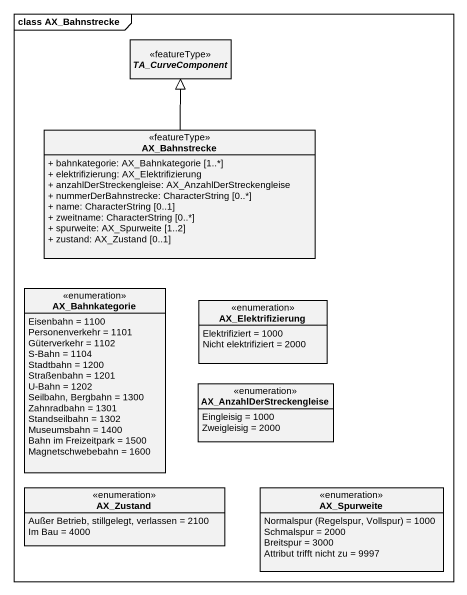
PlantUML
@startuml
mainframe class AX_Bahnstrecke
hide circle
hide empty members
skinparam classAttributeIconSize 0
abstract class TA_CurveComponent <<featureType>>
class AX_Bahnstrecke <<featureType>> {
  + bahnkategorie: AX_Bahnkategorie [1..*]
  + elektrifizierung: AX_Elektrifizierung
  + anzahlDerStreckengleise: AX_AnzahlDerStreckengleise
  + nummerDerBahnstrecke: CharacterString [0..*]
  + name: CharacterString [0..1]
  + zweitname: CharacterString [0..*]
  + spurweite: AX_Spurweite [1..2]
  + zustand: AX_Zustand [0..1]
}
enum AX_Bahnkategorie {
  Eisenbahn = 1100
  Personenverkehr = 1101
  Güterverkehr = 1102
  S-Bahn = 1104
  Stadtbahn = 1200
  Straßenbahn = 1201
  U-Bahn = 1202
  Seilbahn, Bergbahn = 1300
  Zahnradbahn = 1301
  Standseilbahn = 1302
  Museumsbahn = 1400
  Bahn im Freizeitpark = 1500
  Magnetschwebebahn = 1600
}
enum AX_Elektrifizierung {
  Elektrifiziert = 1000
  Nicht elektrifiziert = 2000
}
enum AX_AnzahlDerStreckengleise {
  Eingleisig = 1000
  Zweigleisig = 2000
}
enum AX_Zustand {
  Außer Betrieb, stillgelegt, verlassen = 2100
  Im Bau = 4000
}
enum AX_Spurweite {
  {field} Normalspur (Regelspur, Vollspur) = 1000
  Schmalspur = 2000
  Breitspur = 3000
  Attribut trifft nicht zu = 9997
}
AX_Bahnstrecke -up-|> TA_CurveComponent
@enduml
